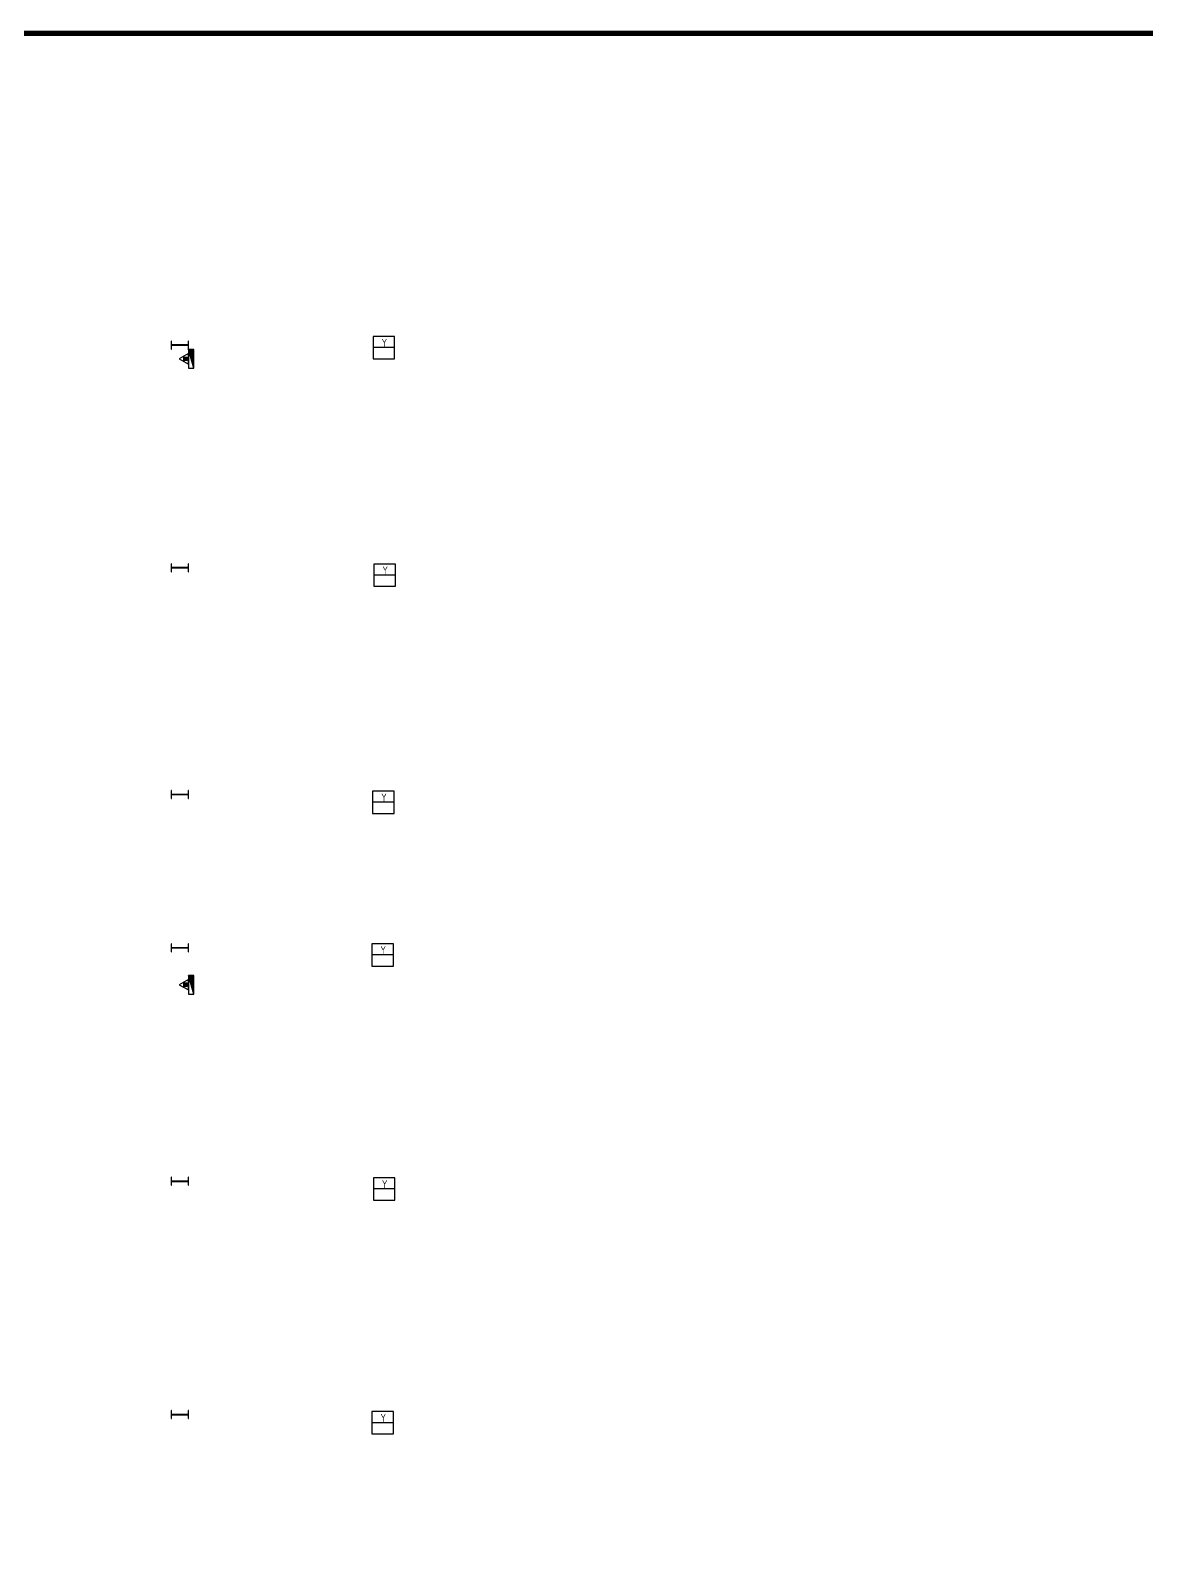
# Model space of a CAD drawing. Extents: x 69728788 to 150676229, y 20333219 to 43663798.
# Drawn here: x 75303655 to 75345506, y 20624566 to 20682066 of the extents above; entities that cross this region are included whole.
import ezdxf

# ---------------------------------------------------------------- set-up
doc = ezdxf.new("R2010")
doc.units = 0
doc.header["$LTSCALE"] = 1000
doc.header["$MEASUREMENT"] = 0
doc.layers.get('0').update_dxf_attribs({"linetype": 'CONTINUOUS'})
for name, color, linetype in [('0-排水标注', 7, 'CONTINUOUS'), ('EQUIP_消火栓', 7, 'CONTINUOUS'), ('EQUIP_消防', 7, 'CONTINUOUS'), ('PUB_TITLE', 4, 'CONTINUOUS'), ('钢柱', 3, 'CONTINUOUS')]:
    doc.layers.add(name, color=color, linetype=linetype)
doc.styles.add('_HZTXT', font='tssdeng.shx', dxfattribs={"width": 0.8, "bigfont": 'tssdchn.shx'})

# ---------------------------------------------------------------- blocks, each defined once
blk = doc.blocks.new('$ATTACHMENT$00000214')
h = blk.add_hatch()
h.set_pattern_fill('ANSI31', color=256, scale=200, style=0)
h.set_pattern_definition([(45, (-38543.802, -6842.639), (-17.67767, 17.67767), [])])
h.paths.add_polyline_path([(-65, 2), (65, 2), (65, -128), (-65, -128)])
for points in [[(0, 172), (-198, -172), (198, -172)], [(-65, 2), (65, 2), (65, -128), (-65, -128)]]:
    blk.add_lwpolyline(points, close=True)
blk = doc.blocks.new('$TwtSys$00000434')
for p, q in [((-0.5, 0.5), (-0.5, -0.5)), ((-0.5, -0.5), (0.5, 0.5)), ((0.5, 0.5), (-0.5, 0.5)), ((0.5, -0.5), (0.5, 0.5)), ((-0.5, -0.5), (0.5, -0.5))]:
    blk.add_line(p, q)
blk.add_solid([(0.5, -0.5), (0.5, 0.5), (-0.5, -0.5)])
blk = doc.blocks.new('sdfs')
at = {"layer": 'EQUIP_消火栓', "xscale": 700.0000000000026, "yscale": 200, "zscale": 700, "rotation": 359.999994991093}
blk.add_blockref('$TwtSys$00000434', (75292285, 20580598), dxfattribs=at)
at = {"layer": 'EQUIP_消防'}
blk.add_blockref('$ATTACHMENT$00000214', (75292285, 20580870), dxfattribs=at)

msp = doc.modelspace()

# ---------------------------------------------------------------- linework, layer by layer
for p, q in [((75317305.3, 20670184.4), (75316499.3, 20670184.4)), ((75317336.5, 20661652.9), (75316530.5, 20661652.9)), ((75317289.5, 20653136.4), (75316483.5, 20653136.4)), ((75317260.4, 20647413.8), (75316454.4, 20647413.8)), ((75317318.1, 20638638), (75316512.1, 20638638)), ((75317262.4, 20629875.2), (75316456.4, 20629875.2))]:
    msp.add_line(p, q)
for points in [[(75317305.3, 20670601.7), (75316499.3, 20670601.7), (75316499.3, 20669767.2), (75317305.3, 20669767.2)], [(75317336.5, 20662070.2), (75316530.5, 20662070.2), (75316530.5, 20661235.7), (75317336.5, 20661235.7)], [(75317289.5, 20653553.6), (75316483.5, 20653553.6), (75316483.5, 20652719.1), (75317289.5, 20652719.1)], [(75317260.4, 20647831), (75316454.4, 20647831), (75316454.4, 20646996.5), (75317260.4, 20646996.5)], [(75317318.1, 20639055.3), (75316512.1, 20639055.3), (75316512.1, 20638220.8), (75317318.1, 20638220.8)], [(75317262.4, 20630292.5), (75316456.4, 20630292.5), (75316456.4, 20629458), (75317262.4, 20629458)]]:
    msp.add_lwpolyline(points, close=True)
at = {"layer": 'PUB_TITLE', "const_width": 200}
msp.add_lwpolyline([(75224157.4, 20567166.1), (75385357.4, 20567166.1), (75385357.4, 20681966.1), (75224157.4, 20681966.1)], close=True, dxfattribs=at)
at = {"layer": '钢柱', "color": 253}
for points in [[(75308923.5, 20670429.3), (75308923.5, 20670129.3), (75308935.5, 20670129.3), (75308935.5, 20670275.3), (75309561.5, 20670275.3), (75309561.5, 20670129.3), (75309573.5, 20670129.3), (75309573.5, 20670429.3), (75309561.5, 20670429.3), (75309561.5, 20670283.3), (75308935.5, 20670283.3), (75308935.5, 20670429.3)], [(75308923.5, 20662079.3), (75308923.5, 20661779.3), (75308935.5, 20661779.3), (75308935.5, 20661925.3), (75309561.5, 20661925.3), (75309561.5, 20661779.3), (75309573.5, 20661779.3), (75309573.5, 20662079.3), (75309561.5, 20662079.3), (75309561.5, 20661933.3), (75308935.5, 20661933.3), (75308935.5, 20662079.3)], [(75308923.5, 20653579.3), (75308923.5, 20653279.3), (75308935.5, 20653279.3), (75308935.5, 20653425.3), (75309561.5, 20653425.3), (75309561.5, 20653279.3), (75309573.5, 20653279.3), (75309573.5, 20653579.3), (75309561.5, 20653579.3), (75309561.5, 20653433.3), (75308935.5, 20653433.3), (75308935.5, 20653579.3)], [(75308923.5, 20647829.3), (75308923.5, 20647529.3), (75308935.5, 20647529.3), (75308935.5, 20647675.3), (75309561.5, 20647675.3), (75309561.5, 20647529.3), (75309573.5, 20647529.3), (75309573.5, 20647829.3), (75309561.5, 20647829.3), (75309561.5, 20647683.3), (75308935.5, 20647683.3), (75308935.5, 20647829.3)], [(75308923.5, 20639079.3), (75308923.5, 20638779.3), (75308935.5, 20638779.3), (75308935.5, 20638925.3), (75309561.5, 20638925.3), (75309561.5, 20638779.3), (75309573.5, 20638779.3), (75309573.5, 20639079.3), (75309561.5, 20639079.3), (75309561.5, 20638933.3), (75308935.5, 20638933.3), (75308935.5, 20639079.3)], [(75308923.5, 20630329.3), (75308923.5, 20630029.3), (75308935.5, 20630029.3), (75308935.5, 20630175.3), (75309561.5, 20630175.3), (75309561.5, 20630029.3), (75309573.5, 20630029.3), (75309573.5, 20630329.3), (75309561.5, 20630329.3), (75309561.5, 20630183.3), (75308935.5, 20630183.3), (75308935.5, 20630329.3)]]:
    msp.add_lwpolyline(points, close=True, dxfattribs=at)

# ---------------------------------------------------------------- block references
at = {"rotation": 90}
for p in [(95890271.9, -54622521.7), (95890271.9, -54645986.4)]:
    msp.add_blockref('sdfs', p, dxfattribs=at)

# ---------------------------------------------------------------- texts
at = {"layer": '0-排水标注', "style": '_HZTXT', "width": 0.8}
for p in [(75316819.5, 20670214.1), (75316850.6, 20661682.6), (75316803.7, 20653166), (75316774.6, 20647443.4), (75316832.2, 20638667.7), (75316776.6, 20629904.9)]:
    msp.add_text('Y', height=300, rotation=0, dxfattribs=at).set_placement(p)

doc.saveas('drawing.dxf')
